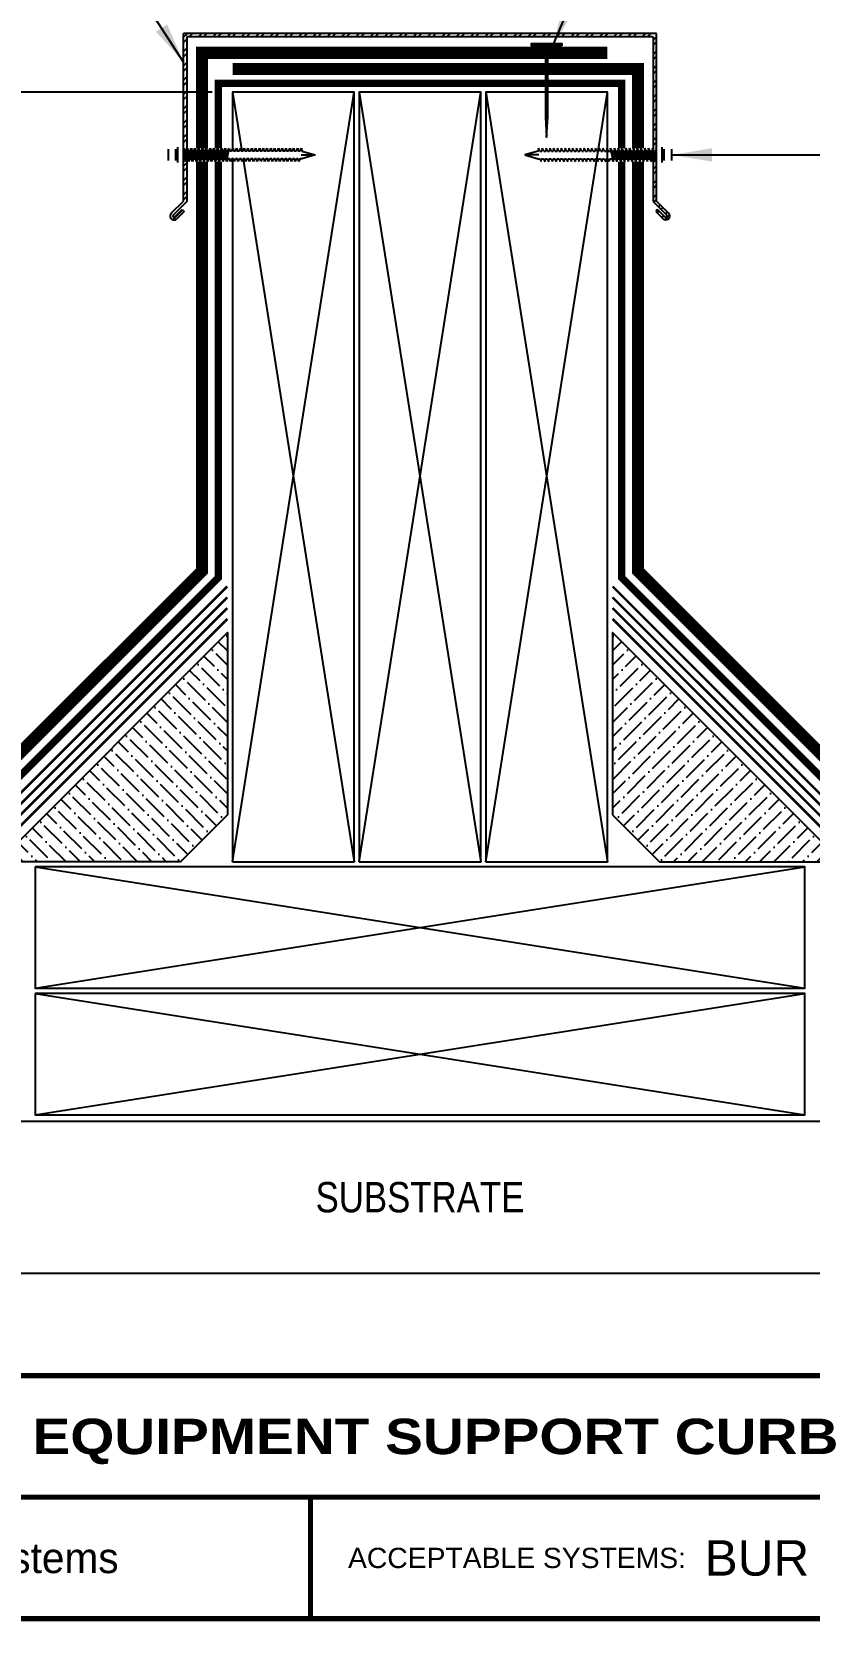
# Model space of a CAD drawing. Header units: inches. Extents: x -578 to -558, y -132.8 to -116.
# Drawn here: x -570.64 to -565.84, y -131.67 to -121.85 of the extents above; entities that cross this region are included whole.
import ezdxf
from ezdxf.enums import TextEntityAlignment as Align

# ---------------------------------------------------------------- set-up
doc = ezdxf.new("R2010")
doc.units = ezdxf.units.IN
doc.header["$MEASUREMENT"] = 0
doc.layers.get('0').update_dxf_attribs({"linetype": 'CONTINUOUS'})
doc.layers.get('DEFPOINTS').update_dxf_attribs({"linetype": 'CONTINUOUS'})
for name, color, linetype in [('FSBP-ACCESSORY-FIRESTONE', 7, 'CONTINUOUS'), ('FSBP-ACCESSORY-OTHER', 7, 'CONTINUOUS'), ('FSBP-ANNO-LABEL', 7, 'CONTINUOUS'), ('FSBP-COVERBOARD_CANT', 46, 'CONTINUOUS'), ('FSBP-MEMBRANE', 7, 'CONTINUOUS'), ('FSBP-SUBSTRATE-GENERIC', 9, 'CONTINUOUS'), ('FSBP-TTLB', 7, 'CONTINUOUS'), ('FSBP-TTLB-TEXT', 7, 'CONTINUOUS'), ('FSBP-WOOD', 7, 'CONTINUOUS')]:
    doc.layers.add(name, color=color, linetype=linetype)
doc.styles.add('ARIAL', font='ARIAL.TTF')
doc.styles.add('ARIAL_BOLD', font='ariblk.TTF')
doc.styles.add('ARIAL_NAR', font='ARIALN.TTF')
doc.styles.add('BANKGOTHIC', font='bgothm.ttf')
doc.dimstyles.new('FSBP-DIM', dxfattribs={"dimtxt": 0.1875, "dimasz": 0.125, "dimexe": 0.0625, "dimexo": 0.125, "dimgap": 0.125, "dimtad": 0, "dimdec": 0, "dimzin": 1, "dimdsep": 46, "dimlunit": 4, "dimtxsty": 'ARIAL_NAR', "dimblk": 'OBLIQUE', "dimcen": 0.09375, "dimdle": 0.0625, "dimclrd": 256, "dimclre": 256, "dimclrt": 256, "dimadec": 0, "dimazin": 0, "dimtfac": 1, "dimtdec": 0, "dimtmove": 1, "dimatfit": 3, "dimfxl": 0, "dimtolj": 1, "dimtzin": 0, "dimlwd": -1, "dimlwe": -1, "dimarcsym": 0})
doc.dimstyles.new('FSBP-LEADER', dxfattribs={"dimtxt": 0.1875, "dimasz": 0.25, "dimexe": 0.0625, "dimexo": 0.125, "dimgap": 0.125, "dimtad": 0, "dimtih": 1, "dimtoh": 1, "dimdec": 4, "dimzin": 0, "dimdsep": 46, "dimlunit": 4, "dimtxsty": 'ARIAL_NAR', "dimcen": 0.09375, "dimclrd": 256, "dimclre": 256, "dimclrt": 256, "dimadec": 0, "dimazin": 0, "dimtfac": 1, "dimtdec": 4, "dimtofl": 0, "dimtmove": 0, "dimatfit": 3, "dimfxl": 0, "dimtolj": 1, "dimtzin": 0, "dimlwd": -1, "dimlwe": -1, "dimarcsym": 0})

# ---------------------------------------------------------------- blocks, each defined once
blk = doc.blocks.new('FSBP_AG_FASTENER_2')
at = {"layer": 'FSBP-ACCESSORY-FIRESTONE'}
for p, q in [((0.1640625, 0.046875), (0, 0)), ((0, 0), (0.1640625, -0.046875)), ((0.1683085583788397, 0.08203125), (0.1640625, 0.046875)), ((0.1875, 0.046875), (0.1683085583788397, 0.08203125)), ((0.1875, 0.046875), (0.2109375, 0.046875)), ((0.2151835583788397, 0.08203125), (0.2109375, 0.046875)), ((0.234375, 0.046875), (0.2151835583788397, 0.08203125)), ((0.234375, 0.046875), (0.2578125, 0.046875)), ((0.2620585583788397, 0.08203125), (0.2578125, 0.046875)), ((0.28125, 0.046875), (0.2620585583788397, 0.08203125)), ((0.28125, 0.046875), (0.3046875, 0.046875)), ((0.3089335583788397, 0.08203125), (0.3046875, 0.046875)), ((0.328125, 0.046875), (0.3089335583788397, 0.08203125)), ((0.328125, 0.046875), (0.3515625, 0.046875)), ((0.3558085583788397, 0.08203125), (0.3515625, 0.046875)), ((0.375, 0.046875), (0.3558085583788397, 0.08203125)), ((0.375, 0.046875), (0.3984375, 0.046875)), ((0.4026835583788397, 0.08203125), (0.3984375, 0.046875)), ((0.421875, 0.046875), (0.4026835583788397, 0.08203125)), ((0.421875, 0.046875), (0.4453125, 0.046875)), ((0.4495585583788397, 0.08203125), (0.4453125, 0.046875)), ((0.46875, 0.046875), (0.4495585583788397, 0.08203125)), ((0.46875, 0.046875), (0.4921875, 0.046875)), ((0.4964335583788397, 0.08203125), (0.4921875, 0.046875)), ((0.515625, 0.046875), (0.4964335583788397, 0.08203125)), ((0.515625, 0.046875), (0.5390625, 0.046875)), ((0.5433085583788397, 0.08203125), (0.5390625, 0.046875)), ((0.5625, 0.046875), (0.5433085583788397, 0.08203125)), ((0.5625, 0.046875), (0.5859375, 0.046875)), ((0.5901835583788397, 0.08203125), (0.5859375, 0.046875)), ((0.609375, 0.046875), (0.5901835583788397, 0.08203125)), ((0.609375, 0.046875), (0.6328125, 0.046875)), ((0.6370585583788397, 0.08203125), (0.6328125, 0.046875)), ((0.65625, 0.046875), (0.6370585583788397, 0.08203125)), ((0.65625, 0.046875), (0.6796875, 0.046875)), ((0.6839335583788397, 0.08203125), (0.6796875, 0.046875)), ((0.703125, 0.046875), (0.6839335583788397, 0.08203125)), ((0.703125, 0.046875), (0.7265625, 0.046875)), ((0.7308085583788397, 0.08203125), (0.7265625, 0.046875)), ((0.75, 0.046875), (0.7308085583788397, 0.08203125)), ((0.75, 0.046875), (0.7734375, 0.046875)), ((0.7776835583788397, 0.08203125), (0.7734375, 0.046875)), ((0.796875, 0.046875), (0.7776835583788397, 0.08203125)), ((0.796875, 0.046875), (0.8203125, 0.046875)), ((0.8245585583788397, 0.08203125), (0.8203125, 0.046875)), ((0.84375, 0.046875), (0.8245585583788397, 0.08203125)), ((0.84375, 0.046875), (0.8671875, 0.046875)), ((0.8714335583788397, 0.08203125), (0.8671875, 0.046875)), ((0.890625, 0.046875), (0.8714335583788397, 0.08203125)), ((0.890625, 0.046875), (0.9140625, 0.046875)), ((0.9183085583788397, 0.08203125), (0.9140625, 0.046875)), ((0.9375, 0.046875), (0.9183085583788397, 0.08203125)), ((0.9375, 0.046875), (0.9609375, 0.046875)), ((0.9651835583788397, 0.08203125), (0.9609375, 0.046875)), ((0.984375, 0.046875), (0.9651835583788397, 0.08203125)), ((0.984375, 0.046875), (1.0078125, 0.046875)), ((1.01205855837884, 0.08203125), (1.0078125, 0.046875)), ((1.03125, 0.046875), (1.01205855837884, 0.08203125)), ((1.03125, 0.046875), (1.0546875, 0.046875)), ((1.05893355837884, 0.08203125), (1.0546875, 0.046875)), ((1.093806119277815, -0.08203125), (1.05893355837884, 0.08203125)), ((1.078125, 0.046875), (1.05893355837884, 0.08203125)), ((1.078125, 0.046875), (1.05893355837884, 0.08203125)), ((1.098052177656541, -0.046875), (1.078125, 0.046875)), ((1.098052177656541, -0.046875), (1.078125, 0.046875)), ((1.078125, 0.046875), (1.1015625, 0.046875)), ((1.078125, 0.046875), (1.1015625, 0.046875)), ((1.10580855837884, 0.08203125), (1.1015625, 0.046875)), ((1.121489677656541, -0.046875), (1.1015625, 0.046875)), ((1.121489677656541, -0.046875), (1.1015625, 0.046875)), ((1.140681119277815, -0.08203125), (1.10580855837884, 0.08203125)), ((1.125, 0.046875), (1.10580855837884, 0.08203125)), ((1.125, 0.046875), (1.10580855837884, 0.08203125)), ((1.144927177656541, -0.046875), (1.125, 0.046875)), ((1.144927177656541, -0.046875), (1.125, 0.046875)), ((1.125, 0.046875), (1.1484375, 0.046875)), ((1.125, 0.046875), (1.1484375, 0.046875)), ((1.15268355837884, 0.08203125), (1.1484375, 0.046875)), ((1.168364677656541, -0.046875), (1.1484375, 0.046875)), ((1.168364677656541, -0.046875), (1.1484375, 0.046875)), ((1.187556119277815, -0.08203125), (1.15268355837884, 0.08203125)), ((1.171875, 0.046875), (1.15268355837884, 0.08203125)), ((1.171875, 0.046875), (1.15268355837884, 0.08203125)), ((1.191802177656541, -0.046875), (1.171875, 0.046875)), ((1.191802177656541, -0.046875), (1.171875, 0.046875)), ((1.171875, 0.046875), (1.1953125, 0.046875)), ((1.171875, 0.046875), (1.1953125, 0.046875)), ((1.19955855837884, 0.08203125), (1.1953125, 0.046875)), ((1.215239677656541, -0.046875), (1.1953125, 0.046875)), ((1.215239677656541, -0.046875), (1.1953125, 0.046875)), ((1.234431119277815, -0.08203125), (1.19955855837884, 0.08203125)), ((1.21875, 0.046875), (1.19955855837884, 0.08203125)), ((1.21875, 0.046875), (1.19955855837884, 0.08203125)), ((1.238677177656541, -0.046875), (1.21875, 0.046875)), ((1.238677177656541, -0.046875), (1.21875, 0.046875)), ((1.21875, 0.046875), (1.2421875, 0.046875)), ((1.21875, 0.046875), (1.2421875, 0.046875)), ((1.24643355837884, 0.08203125), (1.2421875, 0.046875)), ((1.262114677656541, -0.046875), (1.2421875, 0.046875)), ((1.262114677656541, -0.046875), (1.2421875, 0.046875)), ((1.281306119277815, -0.08203125), (1.24643355837884, 0.08203125)), ((1.265625, 0.046875), (1.24643355837884, 0.08203125)), ((1.265625, 0.046875), (1.24643355837884, 0.08203125)), ((1.285552177656541, -0.046875), (1.265625, 0.046875)), ((1.285552177656541, -0.046875), (1.265625, 0.046875)), ((1.265625, 0.046875), (1.2890625, 0.046875)), ((1.265625, 0.046875), (1.2890625, 0.046875)), ((1.29330855837884, 0.08203125), (1.2890625, 0.046875)), ((1.308989677656541, -0.046875), (1.2890625, 0.046875)), ((1.308989677656541, -0.046875), (1.2890625, 0.046875)), ((1.328181119277815, -0.08203125), (1.29330855837884, 0.08203125)), ((1.3125, 0.046875), (1.29330855837884, 0.08203125)), ((1.3125, 0.046875), (1.29330855837884, 0.08203125)), ((1.332427177656541, -0.046875), (1.3125, 0.046875)), ((1.332427177656541, -0.046875), (1.3125, 0.046875)), ((1.3125, 0.046875), (1.3359375, 0.046875)), ((1.3125, 0.046875), (1.3359375, 0.046875)), ((1.34018355837884, 0.08203125), (1.3359375, 0.046875)), ((1.355864677656541, -0.046875), (1.3359375, 0.046875)), ((1.355864677656541, -0.046875), (1.3359375, 0.046875)), ((1.375056119277815, -0.08203125), (1.34018355837884, 0.08203125)), ((1.359375, 0.046875), (1.34018355837884, 0.08203125)), ((1.359375, 0.046875), (1.34018355837884, 0.08203125)), ((1.379302177656541, -0.046875), (1.359375, 0.046875)), ((1.379302177656541, -0.046875), (1.359375, 0.046875)), ((1.359375, 0.046875), (1.3828125, 0.046875)), ((1.359375, 0.046875), (1.3828125, 0.046875)), ((1.38705855837884, 0.08203125), (1.3828125, 0.046875)), ((1.402739677656541, -0.046875), (1.3828125, 0.046875)), ((1.402739677656541, -0.046875), (1.3828125, 0.046875)), ((1.421931119277815, -0.08203125), (1.38705855837884, 0.08203125)), ((1.40625, 0.046875), (1.38705855837884, 0.08203125)), ((1.40625, 0.046875), (1.38705855837884, 0.08203125)), ((1.426177177656541, -0.046875), (1.40625, 0.046875)), ((1.426177177656541, -0.046875), (1.40625, 0.046875)), ((1.40625, 0.046875), (1.4296875, 0.046875)), ((1.40625, 0.046875), (1.4296875, 0.046875)), ((1.43393355837884, 0.08203125), (1.4296875, 0.046875)), ((1.449614677656541, -0.046875), (1.4296875, 0.046875)), ((1.449614677656541, -0.046875), (1.4296875, 0.046875)), ((1.468806119277815, -0.08203125), (1.43393355837884, 0.08203125)), ((1.453125, 0.046875), (1.43393355837884, 0.08203125)), ((1.453125, 0.046875), (1.43393355837884, 0.08203125)), ((1.473052177656541, -0.046875), (1.453125, 0.046875)), ((1.473052177656541, -0.046875), (1.453125, 0.046875)), ((1.453125, 0.046875), (1.4765625, 0.046875)), ((1.453125, 0.046875), (1.4765625, 0.046875)), ((1.48080855837884, 0.08203125), (1.4765625, 0.046875)), ((1.496489677656541, -0.046875), (1.4765625, 0.046875)), ((1.496489677656541, -0.046875), (1.4765625, 0.046875)), ((1.515681119277815, -0.08203125), (1.48080855837884, 0.08203125)), ((1.5, 0.046875), (1.48080855837884, 0.08203125)), ((1.5, 0.046875), (1.48080855837884, 0.08203125)), ((1.519927177656541, -0.046875), (1.5, 0.046875)), ((1.519927177656541, -0.046875), (1.5, 0.046875)), ((1.5, 0.046875), (1.5234375, 0.046875)), ((1.5, 0.046875), (1.5234375, 0.046875)), ((1.52768355837884, 0.08203125), (1.5234375, 0.046875)), ((1.543364677656541, -0.046875), (1.5234375, 0.046875)), ((1.543364677656541, -0.046875), (1.5234375, 0.046875)), ((1.562556119277815, -0.08203125), (1.52768355837884, 0.08203125)), ((1.546875, 0.046875), (1.52768355837884, 0.08203125)), ((1.546875, 0.046875), (1.52768355837884, 0.08203125)), ((1.566802177656541, -0.046875), (1.546875, 0.046875)), ((1.566802177656541, -0.046875), (1.546875, 0.046875)), ((1.546875, 0.046875), (1.5703125, 0.046875)), ((1.546875, 0.046875), (1.5703125, 0.046875)), ((1.57455855837884, 0.08203125), (1.5703125, 0.046875)), ((1.590239677656541, -0.046875), (1.5703125, 0.046875)), ((1.590239677656541, -0.046875), (1.5703125, 0.046875)), ((1.609431119277815, -0.08203125), (1.57455855837884, 0.08203125)), ((1.59375, 0.046875), (1.57455855837884, 0.08203125)), ((1.59375, 0.046875), (1.57455855837884, 0.08203125)), ((1.613677177656541, -0.046875), (1.59375, 0.046875)), ((1.613677177656541, -0.046875), (1.59375, 0.046875)), ((1.59375, 0.046875), (1.6171875, 0.046875)), ((1.59375, 0.046875), (1.6171875, 0.046875)), ((1.62143355837884, 0.08203125), (1.6171875, 0.046875)), ((1.62143355837884, 0.08203125), (1.6171875, 0.046875)), ((1.625, 0.01012007726967568), (1.6171875, 0.046875)), ((1.625, 0.06525246136538954), (1.62143355837884, 0.08203125)), ((1.625, 0.06525246136538954), (1.62143355837884, 0.08203125)), ((1.625, 0.07549798815762188), (1.62143355837884, 0.08203125)), ((1.625, 0.07549798815762188), (1.62143355837884, 0.08203125)), ((0.1640625, -0.046875), (0.1839896776565411, -0.046875)), ((0.1839896776565411, -0.046875), (0.203181119277815, -0.08203125)), ((0.203181119277815, -0.08203125), (0.2074271776565411, -0.046875)), ((0.2074271776565411, -0.046875), (0.2308646776565411, -0.046875)), ((0.2308646776565411, -0.046875), (0.250056119277815, -0.08203125)), ((0.250056119277815, -0.08203125), (0.2543021776565411, -0.04687499999994316)), ((0.2543021776565411, -0.04687499999994316), (0.2777396776565411, -0.046875)), ((0.2777396776565411, -0.046875), (0.296931119277815, -0.08203125)), ((0.296931119277815, -0.08203125), (0.3011771776565411, -0.04687499999994316)), ((0.3011771776565411, -0.04687499999994316), (0.3246146776565411, -0.046875)), ((0.3246146776565411, -0.046875), (0.343806119277815, -0.08203125)), ((0.343806119277815, -0.08203125), (0.3480521776565411, -0.046875)), ((0.3480521776565411, -0.046875), (0.3714896776565411, -0.046875)), ((0.3714896776565411, -0.046875), (0.390681119277815, -0.08203125)), ((0.390681119277815, -0.08203125), (0.3949271776565411, -0.046875)), ((0.3949271776565411, -0.046875), (0.4183646776565411, -0.046875)), ((0.4183646776565411, -0.046875), (0.437556119277815, -0.08203125)), ((0.437556119277815, -0.08203125), (0.4418021776566547, -0.046875)), ((0.4418021776566547, -0.046875), (0.4652396776565411, -0.046875)), ((0.4652396776565411, -0.046875), (0.484431119277815, -0.08203125)), ((0.484431119277815, -0.08203125), (0.4886771776565411, -0.046875)), ((0.4886771776565411, -0.046875), (0.5121146776565411, -0.046875)), ((0.5121146776565411, -0.046875), (0.531306119277815, -0.08203125)), ((0.531306119277815, -0.08203125), (0.5355521776565411, -0.04687499999994316)), ((0.5355521776565411, -0.04687499999994316), (0.5589896776565411, -0.046875)), ((0.5589896776565411, -0.046875), (0.578181119277815, -0.08203125)), ((0.578181119277815, -0.08203125), (0.5824271776565411, -0.04687499999994316)), ((0.5824271776565411, -0.04687499999994316), (0.6058646776565411, -0.046875)), ((0.6058646776565411, -0.046875), (0.625056119277815, -0.08203125)), ((0.625056119277815, -0.08203125), (0.6293021776565411, -0.04687499999994316)), ((0.6293021776565411, -0.04687499999994316), (0.6527396776565411, -0.046875)), ((0.6527396776565411, -0.046875), (0.671931119277815, -0.08203125)), ((0.671931119277815, -0.08203125), (0.6761771776566547, -0.04687499999994316)), ((0.6761771776566547, -0.04687499999994316), (0.6996146776565411, -0.046875)), ((0.6996146776565411, -0.046875), (0.718806119277815, -0.08203125)), ((0.718806119277815, -0.08203125), (0.7230521776566547, -0.046875)), ((0.7230521776566547, -0.046875), (0.7464896776565411, -0.046875)), ((0.7464896776565411, -0.046875), (0.765681119277815, -0.08203125)), ((0.765681119277815, -0.08203125), (0.7699271776565411, -0.046875)), ((0.7699271776565411, -0.046875), (0.7933646776565411, -0.046875)), ((0.7933646776565411, -0.046875), (0.812556119277815, -0.08203125)), ((0.812556119277815, -0.08203125), (0.8168021776565411, -0.04687499999994316)), ((0.8168021776565411, -0.04687499999994316), (0.8402396776565411, -0.046875)), ((0.8402396776565411, -0.046875), (0.859431119277815, -0.08203125)), ((0.859431119277815, -0.08203125), (0.8636771776565411, -0.04687499999994316)), ((0.8636771776565411, -0.04687499999994316), (0.8871146776565411, -0.046875)), ((0.8871146776565411, -0.046875), (0.906306119277815, -0.08203125)), ((0.906306119277815, -0.08203125), (0.9105521776565411, -0.046875)), ((0.9105521776565411, -0.046875), (0.9339896776565411, -0.046875)), ((0.9339896776565411, -0.046875), (0.953181119277815, -0.08203125)), ((0.953181119277815, -0.08203125), (0.9574271776565411, -0.046875)), ((0.9574271776565411, -0.046875), (0.9808646776565411, -0.046875)), ((0.9808646776565411, -0.046875), (1.000056119277815, -0.08203125)), ((1.000056119277815, -0.08203125), (1.004302177656541, -0.046875)), ((1.004302177656541, -0.046875), (1.027739677656541, -0.046875)), ((1.027739677656541, -0.046875), (1.046931119277815, -0.08203125)), ((1.046931119277815, -0.08203125), (1.051177177656541, -0.046875)), ((1.051177177656541, -0.046875), (1.074614677656541, -0.046875)), ((1.074614677656541, -0.046875), (1.093806119277815, -0.08203125)), ((1.093806119277815, -0.08203125), (1.098052177656541, -0.046875)), ((1.093806119277815, -0.08203125), (1.098052177656541, -0.046875)), ((1.098052177656541, -0.046875), (1.121489677656541, -0.046875)), ((1.098052177656541, -0.046875), (1.121489677656541, -0.046875)), ((1.121489677656541, -0.046875), (1.140681119277815, -0.08203125)), ((1.140681119277815, -0.08203125), (1.144927177656541, -0.046875)), ((1.140681119277815, -0.08203125), (1.144927177656541, -0.046875)), ((1.144927177656541, -0.046875), (1.168364677656541, -0.046875)), ((1.144927177656541, -0.046875), (1.168364677656541, -0.046875)), ((1.168364677656541, -0.046875), (1.187556119277815, -0.08203125)), ((1.187556119277815, -0.08203125), (1.191802177656541, -0.046875)), ((1.187556119277815, -0.08203125), (1.191802177656541, -0.046875)), ((1.191802177656541, -0.046875), (1.215239677656541, -0.046875)), ((1.191802177656541, -0.046875), (1.215239677656541, -0.046875)), ((1.215239677656541, -0.046875), (1.234431119277815, -0.08203125)), ((1.234431119277815, -0.08203125), (1.238677177656541, -0.046875)), ((1.234431119277815, -0.08203125), (1.238677177656541, -0.046875)), ((1.238677177656541, -0.046875), (1.262114677656541, -0.046875)), ((1.238677177656541, -0.046875), (1.262114677656541, -0.046875)), ((1.262114677656541, -0.046875), (1.281306119277815, -0.08203125)), ((1.281306119277815, -0.08203125), (1.285552177656541, -0.046875)), ((1.281306119277815, -0.08203125), (1.285552177656541, -0.046875)), ((1.285552177656541, -0.046875), (1.308989677656541, -0.046875)), ((1.285552177656541, -0.046875), (1.308989677656541, -0.046875)), ((1.308989677656541, -0.046875), (1.328181119277815, -0.08203125)), ((1.328181119277815, -0.08203125), (1.332427177656541, -0.046875)), ((1.328181119277815, -0.08203125), (1.332427177656541, -0.046875)), ((1.332427177656541, -0.046875), (1.355864677656541, -0.046875)), ((1.332427177656541, -0.046875), (1.355864677656541, -0.046875)), ((1.355864677656541, -0.046875), (1.375056119277815, -0.08203125)), ((1.375056119277815, -0.08203125), (1.379302177656541, -0.046875)), ((1.375056119277815, -0.08203125), (1.379302177656541, -0.046875)), ((1.379302177656541, -0.046875), (1.402739677656541, -0.046875)), ((1.379302177656541, -0.046875), (1.402739677656541, -0.046875)), ((1.402739677656541, -0.046875), (1.421931119277815, -0.08203125)), ((1.421931119277815, -0.08203125), (1.426177177656541, -0.046875)), ((1.421931119277815, -0.08203125), (1.426177177656541, -0.046875)), ((1.426177177656541, -0.046875), (1.449614677656541, -0.046875)), ((1.426177177656541, -0.046875), (1.449614677656541, -0.046875)), ((1.449614677656541, -0.046875), (1.468806119277815, -0.08203125)), ((1.468806119277815, -0.08203125), (1.473052177656541, -0.046875)), ((1.468806119277815, -0.08203125), (1.473052177656541, -0.046875)), ((1.473052177656541, -0.046875), (1.496489677656541, -0.046875)), ((1.473052177656541, -0.046875), (1.496489677656541, -0.046875)), ((1.496489677656541, -0.046875), (1.515681119277815, -0.08203125)), ((1.515681119277815, -0.08203125), (1.519927177656541, -0.046875)), ((1.515681119277815, -0.08203125), (1.519927177656541, -0.046875)), ((1.519927177656541, -0.046875), (1.543364677656541, -0.046875)), ((1.519927177656541, -0.046875), (1.543364677656541, -0.046875)), ((1.543364677656541, -0.046875), (1.562556119277815, -0.08203125)), ((1.562556119277815, -0.08203125), (1.566802177656541, -0.046875)), ((1.562556119277815, -0.08203125), (1.566802177656541, -0.046875)), ((1.566802177656541, -0.046875), (1.590239677656541, -0.046875)), ((1.566802177656541, -0.046875), (1.590239677656541, -0.046875)), ((1.590239677656541, -0.046875), (1.609431119277815, -0.08203125)), ((1.609431119277815, -0.08203125), (1.613677177656541, -0.046875)), ((1.609431119277815, -0.08203125), (1.613677177656541, -0.046875)), ((1.613677177656541, -0.046875), (1.625, -0.046875)), ((1.613677177656541, -0.046875), (1.625, -0.046875))]:
    blk.add_line(p, q, dxfattribs=at)
for points in [[(0.1740260888283274, 0), (0, 0)], [(1.6953125, -0.09375), (1.6953125, 0.09375)], [(1.71875, -0.0703125), (1.71875, 0.0703125)], [(1.8125, 0.0703125), (1.8125, -0.0703125)]]:
    blk.add_lwpolyline(points, dxfattribs=at)
blk = doc.blocks.new('_OBLIQUE')
at = {"color": 0, "linetype": 'ByBlock'}
blk.add_line((-0.5, -0.5), (0.5, 0.5), dxfattribs=at)
blk = doc.blocks.new('*D3')
at = {"layer": 'DEFPOINTS', "color": 0}
for p in [(-569.402767696453, -122.2280981043669), (-576.0390312293009, -127.0093481043668), (-575.0765806902825, -127.0093481043668)]:
    blk.add_point(p, dxfattribs=at)
at = {"layer": 'FSBP-ANNO-LABEL'}
for p, q in [((-569.527767696453, -122.2280981043669), (-576.1015312293009, -122.2280981043669)), ((-576.0390312293009, -122.1655981043669), (-576.0390312293009, -123.6037375995919)), ((-576.0390312293009, -127.0718481043668), (-576.0390312293009, -125.6337086091417)), ((-575.2015806902825, -127.0093481043668), (-576.1015312293009, -127.0093481043668))]:
    blk.add_line(p, q, dxfattribs=at)
at = {"layer": 'FSBP-ANNO-LABEL', "xscale": 0.125, "yscale": 0.125, "zscale": 0.125}
for p, rotation in [((-576.0390312293009, -122.2280981043669), 90), ((-576.0390312293009, -127.0093481043668), 270)]:
    blk.add_blockref('_OBLIQUE', p, dxfattribs=dict(at, rotation=rotation))
at = {"layer": 'FSBP-ANNO-LABEL', "insert": (-576.0390312293009, -124.6187231043669), "char_height": 0.1875, "attachment_point": 5, "rotation": 90, "style": 'ARIAL_NAR'}
blk.add_mtext('\\A1;8" (203.3mm) MIN.', dxfattribs=at)
blk = doc.blocks.new('TTLB-ASPHALT_1')
at = {"layer": 'FSBP-TTLB', "const_width": 0.03125}
for points in [[(0, 0), (0, -1.5), (20, -1.5), (20, 0), (0, 0)], [(4.825208527206769, -0.75), (14.84028770518938, -0.75)]]:
    blk.add_lwpolyline(points, dxfattribs=at)
at = {"layer": 'FSBP-TTLB-TEXT', "const_width": 0.03125}
blk.add_lwpolyline([(9.061522829276782, -0.75), (9.061522829276782, -1.5)], dxfattribs=at)
at = {"layer": 'FSBP-TTLB-TEXT', "style": 'BANKGOTHIC'}
blk.add_text('Asphalt Systems', height=0.1875, dxfattribs=at).set_placement((6.943365678241776, -1.125), align=Align.MIDDLE_CENTER)
at = {"layer": 'FSBP-TTLB-TEXT', "style": 'ARIAL'}
blk.add_text('ACCEPTABLE SYSTEMS:', height=0.125, dxfattribs=at).set_placement((9.292812815915624, -1.125), align=Align.MIDDLE_LEFT)
at = {"layer": 'FSBP-TTLB-TEXT'}
for tag, height, style, p in [('DETAIL_DESCP_LINE_1', 0.21875, 'ARIAL_BOLD', (9.832748116198076, -0.375)), ('ISSUE_REV_DATE', 0.21875, 'ARIAL', (15.84069633627263, -0.7282559425942452)), ('DETAIL_NUMBER', 0.4375, 'ARIAL', (18.42055248367797, -0.8931630692489421))]:
    blk.add_attdef(tag, text='', height=height, dxfattribs=dict(at, style=style)).set_placement(p, align=Align.MIDDLE_CENTER)
at = {"layer": 'FSBP-TTLB-TEXT', "style": 'ARIAL'}
blk.add_attdef('ACCPT_SYSTEMS', text='', height=0.21875, dxfattribs=at).set_placement((11.49438170418193, -1.125), align=Align.MIDDLE_LEFT)

msp = doc.modelspace()

# ---------------------------------------------------------------- hatches: boundary and pattern name
at = {"layer": 'FSBP-ACCESSORY-OTHER'}
h = msp.add_hatch(dxfattribs=at)
h.set_pattern_fill('STEEL', color=256, scale=0.5, style=0)
h.set_pattern_definition([(45, (-540.8636679342544, 81.66523130815958), (-0.04419417382415922, 0.04419417382415922), []), (45, (-540.8636679342544, 81.69648130815958), (-0.04419417382415922, 0.04419417382415922), [])])
h.paths.add_polyline_path([(-569.6849551964528, -122.6383856919094), (-569.6881018192933, -122.6383856919094), (-569.6976975401038, -122.6559638169094), (-569.6998205692933, -122.6383856919094), (-569.7054819804649, -122.6383856919094), (-569.7054819804649, -122.7262763169094), (-569.7054819804648, -122.9004700861104), (-569.7805238343873, -122.9755119400326, 1), (-569.7466876700529, -123.0093481043668), (-569.7011354359121, -122.9637958702259), (-569.7125292463512, -122.9524020597867), (-569.758081480492, -122.9979542939278, -1), (-569.7691300239482, -122.9869057504717), (-569.6849551964528, -122.9027309229768)])
h.paths.add_polyline_path([(-569.6849551964531, -121.885474975921), (-566.8067203477732, -121.8854749759209), (-566.8067203477733, -122.5825312547428), (-566.8018185637613, -122.5915106919094), (-566.7900998137613, -122.5915106919094), (-566.7879767845719, -122.5739325669093), (-566.7861935637613, -122.5771991978306), (-566.7861935637613, -122.5036200669094), (-566.7861935637615, -121.8649481919093), (-569.7054819804648, -121.8649481919091), (-569.7054819804648, -122.5771991978303), (-569.7036987596543, -122.5739325669093), (-569.7015757304649, -122.5915106919094), (-569.6898569804649, -122.5915106919094), (-569.684955196453, -122.5825312547428)])
h.paths.add_polyline_path([(-566.7861935637615, -122.6383856919093), (-566.791854974933, -122.6383856919093), (-566.7939780041224, -122.6559638169093), (-566.8035737249331, -122.6383856919094), (-566.8067203477733, -122.6383856919094), (-566.8067203477734, -122.9027309229767), (-566.7225455202781, -122.9869057504717, -1), (-566.7335940637342, -122.9979542939278), (-566.7791462978751, -122.9524020597868), (-566.7905401083142, -122.9637958702257), (-566.7449878741734, -123.0093481043668, 1), (-566.7111517098391, -122.9755119400326), (-566.7861935637615, -122.9004700861104)])
at = {"layer": 'FSBP-COVERBOARD_CANT'}
h = msp.add_hatch(dxfattribs=at)
h.set_pattern_fill('ANSI36', color=256, scale=0.5, style=0)
h.set_pattern_definition([(135, (-455.5272010186374, -90.82558463977668), (-0.03314563036811942, 0.1215339780164378), [0.15625, -0.03125, 0, -0.03125])])
h.paths.add_polyline_path([(-569.4346976207927, -125.5638845419937), (-569.4346976207928, -126.6888845419937), (-569.7239111831658, -126.9780981043668), (-570.8489111831658, -126.9780981043668)])
h = msp.add_hatch(dxfattribs=at)
h.set_pattern_fill('ANSI36', color=256, scale=0.5, style=0)
h.set_pattern_definition([(45, (-680.9644745255889, -90.82558463977668), (0.03314563036811942, 0.1215339780164378), [0.15625, -0.03125, 0, -0.03125])])
h.paths.add_polyline_path([(-567.0569779234336, -125.5638845419937), (-567.0569779234336, -126.6888845419937), (-566.7677643610605, -126.9780981043668), (-565.6427643610605, -126.9780981043668)])

# ---------------------------------------------------------------- linework, layer by layer
at = {"layer": 'FSBP-ACCESSORY-OTHER'}
for p, q in [((-566.7861935637613, -121.8649481919094), (-569.7054819804648, -121.864948191909)), ((-569.7054819804648, -122.9004700861101), (-569.7054819804648, -121.864948191909)), ((-566.8067203477732, -121.8854749759209), (-569.6849551964531, -121.885474975921)), ((-569.6849551964531, -121.885474975921), (-569.684955196453, -122.5825312547428)), ((-566.8067203477732, -121.8854749759209), (-566.8067203477733, -122.5825312547428)), ((-566.7861935637615, -122.9004700861101), (-566.7861935637613, -121.8649481919094)), ((-569.684955196453, -122.6383856919094), (-569.6849551964528, -122.9027309229768)), ((-566.8067203477733, -122.6383856919093), (-566.8067203477734, -122.9027309229767)), ((-569.7805238343873, -122.9755119400326), (-569.7054819804647, -122.9004700861103)), ((-569.6849551964528, -122.9027309229768), (-569.7691300239482, -122.9869057504717)), ((-566.8067203477734, -122.9027309229767), (-566.7225455202781, -122.9869057504717)), ((-566.711151709839, -122.9755119400326), (-566.7861935637616, -122.9004700861103)), ((-569.758081480492, -122.9979542939278), (-569.7125292463512, -122.9524020597867)), ((-569.7011354359121, -122.9637958702257), (-569.7466876700529, -123.0093481043668)), ((-569.7125292463512, -122.9524020597867), (-569.7011354359121, -122.9637958702257)), ((-566.7791462978751, -122.9524020597867), (-566.7905401083142, -122.9637958702257)), ((-566.7905401083142, -122.9637958702257), (-566.7449878741734, -123.0093481043668)), ((-566.7335940637342, -122.9979542939278), (-566.7791462978751, -122.9524020597867))]:
    msp.add_line(p, q, dxfattribs=at)
msp.add_lwpolyline([(-567.3701578477733, -121.9424835478939), (-567.5576578477733, -121.9424835478939), (-567.5576578477733, -121.9268585478939), (-567.3701578477733, -121.9268585478939)], close=True, dxfattribs=at)
msp.add_lwpolyline([(-567.4717203477733, -121.9424835478939), (-567.4717203477733, -122.3799835478939), (-567.4639078477733, -122.5049835478939), (-567.4560953477733, -122.3799835478939), (-567.4560953477733, -121.9424835478939)], dxfattribs=at)
for centre, radius, start, end in [((-569.7636057522201, -122.9924300221997), 0.0239257812500882, 135.0000000002406, 315.0000000002407), ((-569.7636057522201, -122.9924300221997), 0.007812500000021415, 135.0000000002948, 315.0000000002948), ((-566.7280697920062, -122.9924300221997), 0.0239257812500882, 224.9999999997594, 44.99999999975936), ((-566.7280697920062, -122.9924300221997), 0.007812500000021415, 224.9999999997052, 44.99999999970522)]:
    msp.add_arc(centre, radius, start, end, dxfattribs=at)
at = {"layer": 'FSBP-COVERBOARD_CANT'}
for points in [[(-569.4346976207927, -126.6888845419937), (-569.7239111831658, -126.9780981043668), (-570.8489111831658, -126.9780981043668), (-569.4346976207927, -125.5638845419937)], [(-567.0569779234336, -126.6888845419937), (-566.7677643610605, -126.9780981043668), (-565.6427643610605, -126.9780981043668), (-567.0569779234336, -125.5638845419937)]]:
    msp.add_lwpolyline(points, close=True, dxfattribs=at)
at = {"layer": 'FSBP-MEMBRANE'}
for points, const_width in [([(-567.4717203477733, -121.9850677901438), (-569.591205196453, -121.9850677901437), (-569.591205196453, -122.5739325669094)], 0.075), ([(-567.0889078477733, -121.9850677901438), (-567.4560953477733, -121.9850677901438)], 0.075), ([(-569.402767696453, -122.0846606043668), (-567.4717203477733, -122.0846606043668)], 0.075), ([(-567.4560953477733, -122.0846606043668), (-566.9004703477733, -122.0846606043668), (-566.9004703477733, -122.5739325669094)], 0.075), ([(-569.4905801964529, -122.5739325669094), (-569.4905801964529, -122.1725330602256), (-567.4717203477733, -122.1725330602256)], 0.045), ([(-567.4560953477733, -122.1725330602256), (-567.0010953477733, -122.1725330602256), (-567.0010953477733, -122.5739325669094)], 0.045), ([(-572.4958820971538, -126.7299731043668), (-570.9958820971538, -126.7299731043668), (-569.490580196453, -125.224671203666), (-569.4905801964529, -122.6559638169095)], 0.045), ([(-567.0010953477733, -122.6559638169094), (-567.0010953477733, -125.224671203666), (-565.4957934470726, -126.7299731043668), (-563.9957934470726, -126.7299731043668)], 0.045)]:
    msp.add_lwpolyline(points, dxfattribs=dict(at, const_width=const_width))
for points, const_width in [([(-569.591205196453, -122.6559638169095), (-569.591205196453, -125.1829909639521), (-571.0375623368675, -126.6293481043668), (-572.4441054018573, -126.6293481043669, 0.1989123673792059), (-572.5324937495054, -126.6659597567183), (-572.5448954448018, -126.6783614520148, -0.1989123673796086), (-572.6332837924501, -126.7149731043665), (-574.0765806902824, -126.7149731043667)], 0.075), ([(-566.9004703477733, -122.6559638169094), (-566.9004703477733, -125.1829909639522), (-565.4541132073588, -126.6293481043668), (-564.0475701423693, -126.6293481043668, -0.1989123673797335), (-563.959181794721, -126.6659597567186), (-563.9467800994246, -126.6783614520148, 0.1989123673796086), (-563.8583917517763, -126.7149731043665), (-562.4150948539439, -126.7149731043667)], 0.075), ([(-575.0765806902825, -126.7945824793669), (-571.0023862196215, -126.7945824793669, 0.1989123673796564), (-570.9139978719732, -126.7579708270152), (-569.4346976207928, -125.2786705758346)], 0.015625), ([(-561.4150948539439, -126.7945824793669), (-565.4892893246049, -126.7945824793669, -0.1989123673796564), (-565.5776776722532, -126.7579708270152), (-567.0569779234336, -125.2786705758346)], 0.015625), ([(-575.0765806902825, -126.8422517502001), (-570.982640961134, -126.8422517502001, 0.1989123673796557), (-570.8942526134857, -126.8056400978484), (-569.4346976207928, -125.3460851051555)], 0.015625), ([(-561.4150948539439, -126.8422517502001), (-565.5090345830923, -126.8422517502001, -0.1989123673796557), (-565.5974229307407, -126.8056400978484), (-567.0569779234336, -125.3460851051555)], 0.015625), ([(-575.0765806902825, -126.8889444585334), (-570.9633002080784, -126.8889444585334, 0.198912367379657), (-570.8749118604301, -126.8523328061818), (-569.4346976207928, -125.4121185665445)], 0.015625), ([(-575.0765806902825, -126.9366137293668), (-570.9435549495909, -126.9366137293668, 0.1989123673796563), (-570.8551666019425, -126.9000020770151), (-569.4346976207928, -125.4795330958654)], 0.015625), ([(-561.4150948539439, -126.8889444585334), (-565.528375336148, -126.8889444585334, -0.198912367379657), (-565.6167636837963, -126.8523328061818), (-567.0569779234336, -125.4121185665445)], 0.015625), ([(-561.4150948539439, -126.9366137293668), (-565.5481205946355, -126.9366137293668, -0.1989123673796563), (-565.6365089422839, -126.9000020770151), (-567.0569779234336, -125.4795330958654)], 0.015625)]:
    msp.add_lwpolyline(points, format="xyb", dxfattribs=dict(at, const_width=const_width))
at = {"layer": 'FSBP-SUBSTRATE-GENERIC'}
for p, q in [((-575.0765806902823, -128.5796606043668), (-561.4150948539439, -128.5796606043668)), ((-575.0765806902823, -129.5171606043668), (-561.4150948539439, -129.5171606043668))]:
    msp.add_line(p, q, dxfattribs=at)
at = {"layer": 'FSBP-WOOD', "linetype": 'Continuous'}
for p, q in [((-569.402767696453, -122.2280981043669), (-569.3453867615779, -122.5915106919094)), ((-569.402767696453, -126.9780981043669), (-568.652767696453, -122.2280981043669)), ((-568.6208377721132, -122.2280981043668), (-567.8708377721132, -126.9780981043668)), ((-568.6208377721132, -126.9780981043668), (-567.8708377721132, -122.2280981043668)), ((-567.8389078477733, -122.2280981043668), (-567.0889078477733, -126.9780981043668)), ((-567.8389078477733, -126.9780981043668), (-567.0889078477733, -122.2280981043668)), ((-569.3376610059639, -122.6404404774641), (-568.652767696453, -126.9780981043669))]:
    msp.add_line(p, q, dxfattribs=at)
at = {"layer": 'FSBP-WOOD'}
for p, q in [((-570.6208377721134, -127.0093481043668), (-565.8708377721132, -127.7593481043668)), ((-570.6208377721132, -127.7593481043668), (-565.8708377721132, -127.0093481043668)), ((-570.6208377721134, -127.7905981043668), (-565.8708377721132, -128.5405981043668)), ((-570.6208377721132, -128.5405981043668), (-565.8708377721132, -127.7905981043668))]:
    msp.add_line(p, q, dxfattribs=at)
at = {"layer": 'FSBP-WOOD', "linetype": 'Continuous'}
for points in [[(-569.402767696453, -126.9780981043669), (-569.402767696453, -126.9780981043669), (-568.652767696453, -126.9780981043669), (-568.652767696453, -122.2280981043669), (-569.402767696453, -122.2280981043669), (-569.402767696453, -122.2280981043669), (-569.402767696453, -122.5808138754535)], [(-568.6208377721132, -126.9780981043668), (-568.6208377721132, -126.9780981043668), (-567.8708377721132, -126.9780981043668), (-567.8708377721132, -122.2280981043668), (-568.6208377721132, -122.2280981043668), (-568.6208377721132, -122.2280981043668), (-568.6208377721132, -126.9780981043668)], [(-567.8389078477733, -126.9780981043668), (-567.8389078477733, -126.9780981043668), (-567.0889078477733, -126.9780981043668), (-567.0889078477733, -122.2280981043668), (-567.4560953477733, -122.2280981043668)], [(-567.4717203477733, -122.2280981043668), (-567.8389078477733, -122.2280981043668), (-567.8389078477733, -122.2280981043668), (-567.8389078477733, -126.9780981043668)], [(-569.402767696453, -122.6383856919094), (-569.402767696453, -126.9780981043669)]]:
    msp.add_lwpolyline(points, dxfattribs=at)
at = {"layer": 'FSBP-WOOD'}
for points in [[(-570.6208377721134, -127.0093481043668), (-570.6208377721132, -127.7593481043668), (-565.8708377721132, -127.7593481043668), (-565.8708377721132, -127.0093481043668), (-570.6208377721134, -127.0093481043668)], [(-570.6208377721134, -127.7905981043668), (-570.6208377721132, -128.5405981043668), (-565.8708377721132, -128.5405981043668), (-565.8708377721132, -127.7905981043668), (-570.6208377721134, -127.7905981043668)]]:
    msp.add_lwpolyline(points, dxfattribs=at)

# ---------------------------------------------------------------- block references
ref = msp.add_blockref('TTLB-ASPHALT_1', (-577.9827812163483, -130.1502782483554))
ref.add_attrib('DETAIL_DESCP_LINE_1', 'EQUIPMENT SUPPORT CURB', dxfattribs={"layer": 'FSBP-TTLB-TEXT', "height": 0.21875, "style": 'ARIAL_BOLD'}).set_placement((-568.1500331001502, -130.5252782483554), align=Align.MIDDLE_CENTER)
ref.add_attrib('ACCPT_SYSTEMS', 'BUR', dxfattribs={"layer": 'FSBP-TTLB-TEXT', "height": 0.21875, "style": 'ARIAL'}).set_placement((-566.4883995121663, -131.2752782483554), align=Align.MIDDLE_LEFT)
at = {"yscale": 0.5, "zscale": 0.5}
for p, xscale in [((-568.8929819804649, -122.6149481919094), -0.5), ((-567.5986935637613, -122.6149481919094), 0.5)]:
    msp.add_blockref('FSBP_AG_FASTENER_2', p, dxfattribs=dict(at, xscale=xscale))

# ---------------------------------------------------------------- texts
at = {"layer": 'FSBP-ANNO-LABEL', "style": 'ARIAL_NAR'}
msp.add_text('SUBSTRATE', height=0.1875, dxfattribs=at).set_placement((-568.2458377721132, -129.0484106043667), align=Align.MIDDLE_CENTER)

# ---------------------------------------------------------------- dimensions: what is measured, and where the dimension line sits
at = {"layer": 'FSBP-ANNO-LABEL'}
dim = msp.add_linear_dim(base=(-576.0390312293009, -127.0093481043668), p1=(-569.402767696453, -122.2280981043669), p2=(-575.0765806902825, -127.0093481043668), angle=90, text='8" (203.3mm) MIN.', dimstyle='FSBP-DIM', dxfattribs=at)
dim.commit()
dim.dimension.update_dxf_attribs({"geometry": '*D3', "text_midpoint": (-576.0390312293009, -124.6187231043669)})

# ---------------------------------------------------------------- leaders
for points in [[(-569.7054819804648, -122.0416710319363), (-570.3614361036463, -121.0243295664723), (-570.6114361036463, -121.0243295664723)], [(-567.4194802752612, -121.9268585478939), (-567.1262499486921, -121.2289784925122), (-566.8762499486922, -121.2289784925122)], [(-566.6924435637613, -122.6149481919094), (-565.7170094595847, -122.6149481919094)]]:
    msp.add_leader(points, dimstyle='FSBP-LEADER', dxfattribs=at)

doc.saveas('drawing.dxf')
